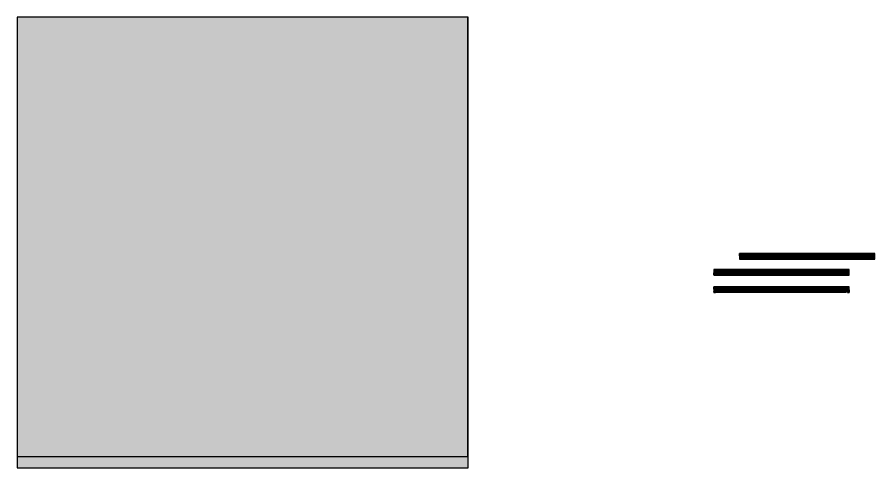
# Model space of a CAD drawing. Header units: inches. Extents: x -12025 to 97113, y -19657 to 37367.
# Drawn here: x 27184 to 34794, y -19657 to -15657 of the extents above; entities that cross this region are included whole.
import ezdxf

# ---------------------------------------------------------------- set-up
doc = ezdxf.new("R2010")
doc.units = ezdxf.units.IN
doc.header["$MEASUREMENT"] = 0
pattern_1 = [(45, (3989.65068, -12646.39059), (-0.08838834765, 0.08838834765), [])]

msp = doc.modelspace()

# ---------------------------------------------------------------- hatches: boundary and pattern name
at = {"true_color": 0xffffff, "transparency": 33554687}
h = msp.add_hatch(color=7, dxfattribs=at)
h.dxf.hatch_style = 1
h.paths.add_polyline_path([(31184.8, -19657), (31184.8, -15657), (27184.8, -15657), (27184.8, -19657)])
at = {"true_color": 0x939598}
h = msp.add_hatch(dxfattribs=at)
h.set_pattern_fill('ANSI31', color=252)
h.set_pattern_definition(pattern_1)
h.paths.add_polyline_path([(34794.3, -17756.1), (33594.3, -17756.1), (33594.3, -17806.1), (34794.3, -17806.1)])
h = msp.add_hatch(dxfattribs=at)
h.set_pattern_fill('ANSI31', color=252)
h.set_pattern_definition(pattern_1)
h.paths.add_polyline_path([(34551.5, -17931.8), (33381.5, -17931.8), (33381.5, -17946.8), (34551.5, -17946.8)], flags=17)
h.paths.add_polyline_path([(33381.5, -17896.8), (33366.5, -17896.8), (33366.5, -17946.8), (33376.5, -17946.8), (33381.5, -17946.8)])
h.paths.add_polyline_path([(34566.5, -17896.8), (33381.5, -17896.8), (33381.5, -17911.8), (34551.5, -17911.8), (34551.5, -17946.8), (34566.5, -17946.8)])
h = msp.add_hatch()
h.set_pattern_fill('ANSI31', color=256)
h.set_pattern_definition(pattern_1)
h.paths.add_polyline_path([(34551.5, -17931.8), (34551.5, -17911.8), (33381.5, -17911.8), (33381.5, -17931.8)])
h = msp.add_hatch(dxfattribs=at)
h.set_pattern_fill('ANSI31', color=252)
h.set_pattern_definition(pattern_1)
h.paths.add_polyline_path([(33366.5, -18051.8), (33366.5, -18076.8), (34566.5, -18076.8), (34566.5, -18051.8)])
h.paths.add_polyline_path([(33366.5, -18101.8), (33381.5, -18101.8), (33381.5, -18076.8), (33366.5, -18076.8)])
h.paths.add_polyline_path([(34551.5, -18101.8), (34566.5, -18101.8), (34566.5, -18076.8), (34551.5, -18076.8)])
h = msp.add_hatch()
h.set_pattern_fill('ANSI31', color=256)
h.set_pattern_definition(pattern_1)
h.paths.add_polyline_path([(34551.5, -18096.8), (34551.5, -18081.8), (33381.5, -18081.8), (33381.5, -18096.8)])

# ---------------------------------------------------------------- linework, layer by layer
for points in [[(27184.8, -19557), (31184.1, -19557.1), (31184.1, -15657), (27184.2, -15657), (27184.8, -19557)], [(27184.8, -19657), (31184.8, -19657), (31184.8, -15657), (27184.8, -15657), (27184.8, -19657)], [(33594.3, -17756.1), (33594.3, -17806.1), (34794.3, -17806.1), (34794.3, -17756.1), (33594.3, -17756.1)], [(33366.5, -17896.8), (33366.5, -17946.8), (34566.5, -17946.8), (34566.5, -17896.8), (33366.5, -17896.8)], [(33366.5, -17946.8), (33376.5, -17946.8), (33381.5, -17946.8), (33381.5, -17896.8), (33366.5, -17896.8), (33366.5, -17946.8)], [(33381.5, -17896.8), (33381.5, -17906.8), (33381.5, -17911.8), (34551.5, -17911.8), (34551.5, -17946.8), (34551.5, -17931.8), (33381.5, -17931.8), (33381.5, -17946.8), (33381.5, -17911.8)], [(34551.5, -17946.8), (34561.5, -17946.8), (34566.5, -17946.8), (34566.5, -17896.8), (34551.5, -17896.8), (34551.5, -17946.8)], [(33366.5, -18051.8), (33366.5, -18101.8), (33381.5, -18101.8)], [(34551.5, -18101.8), (34566.5, -18101.8), (34566.5, -18051.8), (33366.5, -18051.8)], [(34566.5, -18076.8), (33366.5, -18076.8), (33366.5, -18101.8), (33381.5, -18101.8), (33381.5, -18076.8), (33366.5, -18076.8)], [(33366.5, -18076.8), (34566.5, -18076.8), (34566.5, -18101.8), (34551.5, -18101.8), (34551.5, -18076.8), (34566.5, -18076.8)], [(33381.5, -18076.8), (33381.5, -18081.8), (34551.5, -18081.8), (34551.5, -18096.8), (33381.5, -18096.8), (33381.5, -18081.8)]]:
    msp.add_lwpolyline(points)

doc.saveas('drawing.dxf')
